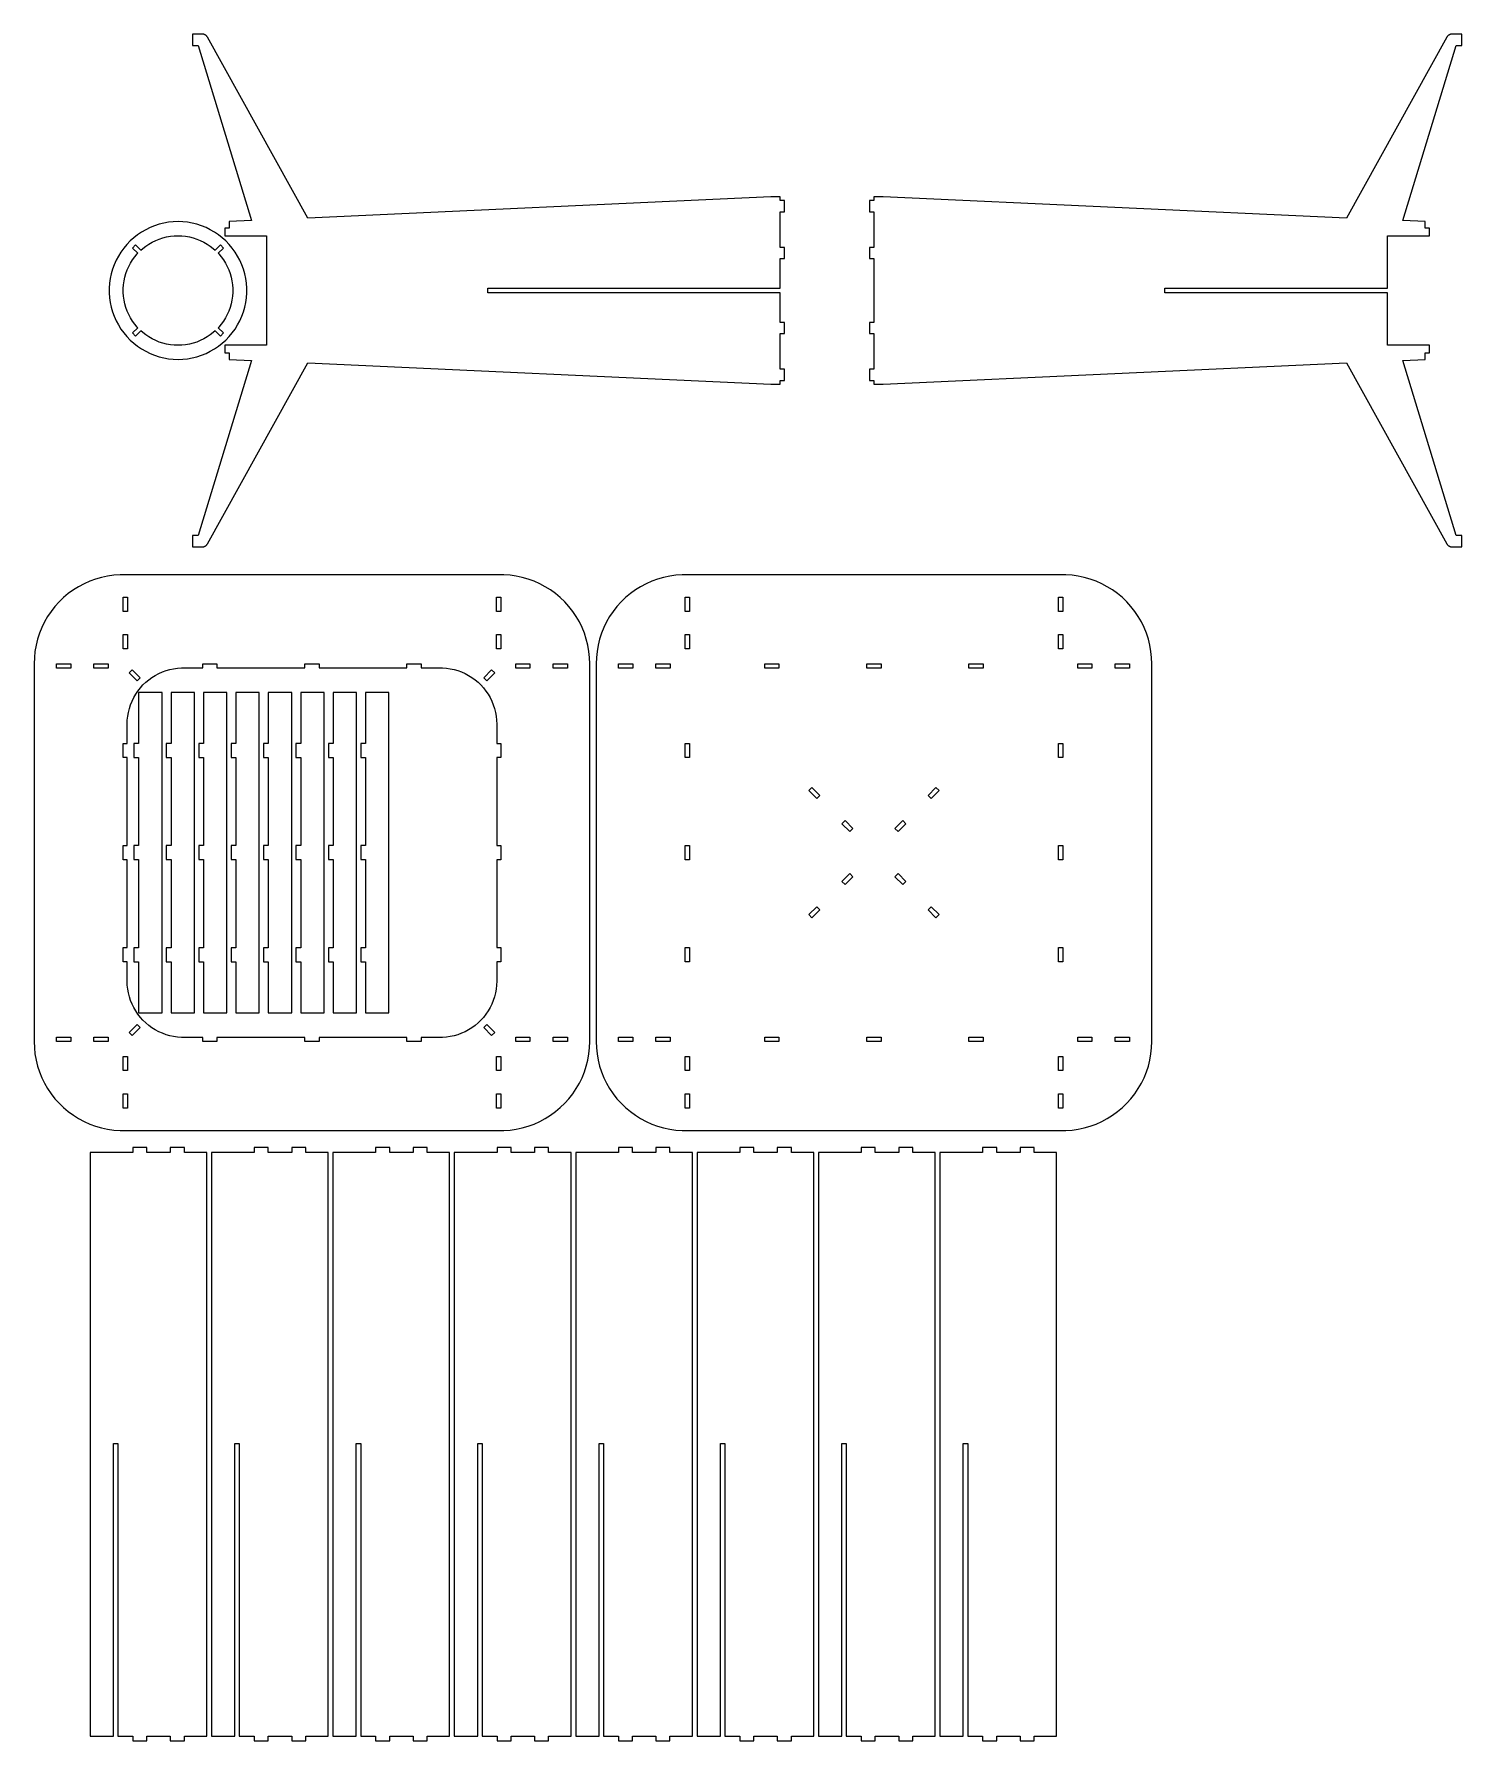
# Model space of a CAD drawing. Header units: metres. Extents: x -597 to 928, y -948 to 874.
import ezdxf

# ---------------------------------------------------------------- set-up
doc = ezdxf.new("R2010")
doc.units = ezdxf.units.M

msp = doc.modelspace()

# ---------------------------------------------------------------- linework, layer by layer
for p, q in [((-416.95, 873.65), (-427.65, 873.65)), ((-427.65, 873.65), (-427.65, 861.65)), ((-427.65, 861.65), (-421.399, 861.65)), ((-421.399, 861.65), (-364.63, 674.589)), ((-416.95, 873.647), (-416.95, 873.65)), ((-416.741, 873.647), (-416.95, 873.647)), ((-416.323, 873.617), (-416.741, 873.647)), ((-415.908, 873.559), (-416.323, 873.617)), ((-415.498, 873.472), (-415.908, 873.559)), ((-415.096, 873.357), (-415.498, 873.472)), ((-414.702, 873.213), (-415.096, 873.357)), ((-414.32, 873.043), (-414.702, 873.213)), ((-413.95, 872.846), (-414.32, 873.043)), ((-413.595, 872.625), (-413.95, 872.846)), ((-413.256, 872.378), (-413.595, 872.625)), ((-412.935, 872.109), (-413.256, 872.378)), ((-412.634, 871.818), (-412.935, 872.109)), ((-412.354, 871.507), (-412.634, 871.818)), ((-412.096, 871.177), (-412.354, 871.507)), ((-411.862, 870.83), (-412.096, 871.177)), ((-411.652, 870.467), (-411.862, 870.83)), ((-304.55, 677.342), (-411.652, 870.467)), ((911.652, 870.467), (804.55, 677.342)), ((864.63, 674.589), (921.399, 861.65)), ((911.862, 870.83), (911.652, 870.467)), ((912.096, 871.177), (911.862, 870.83)), ((912.354, 871.507), (912.096, 871.177)), ((912.634, 871.818), (912.354, 871.507)), ((912.935, 872.109), (912.634, 871.818)), ((913.256, 872.378), (912.935, 872.109)), ((913.595, 872.625), (913.256, 872.378)), ((913.95, 872.846), (913.595, 872.625)), ((914.32, 873.043), (913.95, 872.846)), ((914.702, 873.213), (914.32, 873.043)), ((915.096, 873.357), (914.702, 873.213)), ((915.498, 873.472), (915.096, 873.357)), ((915.908, 873.559), (915.498, 873.472)), ((916.323, 873.617), (915.908, 873.559)), ((916.741, 873.647), (916.323, 873.617)), ((916.95, 873.647), (916.741, 873.647)), ((927.65, 873.65), (916.95, 873.65)), ((916.95, 873.65), (916.95, 873.647)), ((921.399, 861.65), (927.65, 861.65)), ((927.65, 861.65), (927.65, 873.65)), ((190, 700), (-304.55, 677.342)), ((200, 700), (190, 700)), ((200, 696), (200, 700)), ((204.65, 696), (200, 696)), ((204.65, 684), (204.65, 696)), ((300, 696), (295.35, 696)), ((295.35, 696), (295.35, 684)), ((310, 700), (300, 700)), ((300, 700), (300, 696)), ((804.55, 677.342), (310, 700)), ((-364.63, 674.589), (-388.4, 673.5)), ((200, 646), (200, 684)), ((200, 684), (204.65, 684)), ((295.35, 684), (300, 684)), ((300, 684), (300, 646)), ((888.4, 673.5), (864.63, 674.589)), ((-490.245, 656.304), (-494.057, 652.871)), ((-486.202, 659.463), (-490.245, 656.304)), ((-481.949, 662.332), (-486.202, 659.463)), ((-477.506, 664.897), (-481.949, 662.332)), ((-472.895, 667.146), (-477.506, 664.897)), ((-468.138, 669.067), (-472.895, 667.146)), ((-463.259, 670.653), (-468.138, 669.067)), ((-458.281, 671.894), (-463.259, 670.653)), ((-463.008, 654.972), (-459.125, 656.234)), ((-459.125, 656.234), (-455.163, 657.222)), ((-453.229, 672.785), (-458.281, 671.894)), ((-455.163, 657.222), (-451.142, 657.931)), ((-448.127, 673.321), (-453.229, 672.785)), ((-451.142, 657.931), (-447.081, 658.357)), ((-443, 673.5), (-448.127, 673.321)), ((-447.081, 658.357), (-443, 658.5)), ((-437.873, 673.321), (-443, 673.5)), ((-443, 658.5), (-438.919, 658.357)), ((-438.919, 658.357), (-434.858, 657.931)), ((-432.771, 672.785), (-437.873, 673.321)), ((-434.858, 657.931), (-430.837, 657.222)), ((-427.719, 671.894), (-432.771, 672.785)), ((-430.837, 657.222), (-426.875, 656.234)), ((-422.741, 670.653), (-427.719, 671.894)), ((-426.875, 656.234), (-422.992, 654.972)), ((-417.862, 669.067), (-422.741, 670.653)), ((-413.105, 667.146), (-417.862, 669.067)), ((-408.494, 664.897), (-413.105, 667.146)), ((-404.051, 662.332), (-408.494, 664.897)), ((-399.798, 659.463), (-404.051, 662.332)), ((-395.755, 656.304), (-399.798, 659.463)), ((-391.943, 652.871), (-395.755, 656.304)), ((-388.4, 666.4), (-393.1, 666.4)), ((-393.1, 666.4), (-393.1, 658.4)), ((-393.1, 658.4), (-388.4, 658.4)), ((-388.4, 673.5), (-388.4, 666.4)), ((-388.4, 658.4), (-388.4, 658.443)), ((-388.4, 658.443), (-348.4, 658.443)), ((-348.4, 658.443), (-348.4, 541.557)), ((848.4, 602.35), (848.4, 658.443)), ((848.4, 658.443), (888.4, 658.443)), ((888.4, 666.4), (888.4, 673.5)), ((893.1, 666.4), (888.4, 666.4)), ((888.4, 658.443), (888.4, 658.4)), ((888.4, 658.4), (893.1, 658.4)), ((893.1, 658.4), (893.1, 666.4)), ((-503.934, 641.101), (-506.653, 636.75)), ((-500.919, 645.251), (-503.934, 641.101)), ((-497.621, 649.181), (-500.919, 645.251)), ((-494.057, 652.871), (-497.621, 649.181)), ((-491.578, 645.326), (-488.326, 648.578)), ((-485.945, 639.692), (-491.578, 645.326)), ((-489.099, 636.016), (-486.474, 639.144)), ((-488.326, 648.578), (-482.686, 642.938)), ((-486.474, 639.144), (-485.945, 639.692)), ((-482.686, 642.938), (-480.603, 644.814)), ((-480.603, 644.814), (-477.385, 647.327)), ((-477.385, 647.327), (-474, 649.611)), ((-474, 649.611), (-470.464, 651.652)), ((-470.464, 651.652), (-466.794, 653.442)), ((-466.794, 653.442), (-463.008, 654.972)), ((-422.992, 654.972), (-419.206, 653.442)), ((-419.206, 653.442), (-415.536, 651.652)), ((-415.536, 651.652), (-412, 649.611)), ((-412, 649.611), (-408.615, 647.327)), ((-408.615, 647.327), (-405.397, 644.814)), ((-405.397, 644.814), (-403.314, 642.938)), ((-403.314, 642.938), (-397.674, 648.578)), ((-394.422, 645.326), (-400.055, 639.692)), ((-400.055, 639.692), (-399.526, 639.144)), ((-399.526, 639.144), (-396.901, 636.016)), ((-397.674, 648.578), (-394.422, 645.326)), ((-388.379, 649.181), (-391.943, 652.871)), ((-385.081, 645.251), (-388.379, 649.181)), ((-382.066, 641.101), (-385.081, 645.251)), ((-379.347, 636.75), (-382.066, 641.101)), ((204.65, 646), (200, 646)), ((204.65, 634), (204.65, 646)), ((300, 646), (295.35, 646)), ((295.35, 646), (295.35, 634)), ((-512.903, 622.713), (-514.317, 617.781)), ((-511.148, 627.534), (-512.903, 622.713)), ((-509.061, 632.22), (-511.148, 627.534)), ((-506.653, 636.75), (-509.061, 632.22)), ((-498.637, 618.077), (-497.24, 621.914)), ((-497.24, 621.914), (-495.579, 625.645)), ((-495.579, 625.645), (-493.662, 629.25)), ((-493.662, 629.25), (-491.499, 632.713)), ((-491.499, 632.713), (-489.099, 636.016)), ((-396.901, 636.016), (-394.501, 632.713)), ((-394.501, 632.713), (-392.338, 629.25)), ((-392.338, 629.25), (-390.421, 625.645)), ((-390.421, 625.645), (-388.76, 621.914)), ((-388.76, 621.914), (-387.363, 618.077)), ((-376.939, 632.22), (-379.347, 636.75)), ((-374.852, 627.534), (-376.939, 632.22)), ((-373.097, 622.713), (-374.852, 627.534)), ((-371.683, 617.781), (-373.097, 622.713)), ((200, 602.35), (200, 634)), ((200, 634), (204.65, 634)), ((295.35, 634), (300, 634)), ((300, 634), (300, 566)), ((-516.097, 607.683), (-516.455, 602.565)), ((-516.455, 602.565), (-516.455, 597.435)), ((-515.383, 612.763), (-516.097, 607.683)), ((-514.317, 617.781), (-515.383, 612.763)), ((-501.464, 602.042), (-501.18, 606.115)), ((-501.464, 597.958), (-501.464, 602.042)), ((-501.18, 606.115), (-500.611, 610.158)), ((-500.611, 610.158), (-499.762, 614.152)), ((-499.762, 614.152), (-498.637, 618.077)), ((-387.363, 618.077), (-386.238, 614.152)), ((-386.238, 614.152), (-385.389, 610.158)), ((-385.389, 610.158), (-384.82, 606.115)), ((-384.82, 606.115), (-384.536, 602.042)), ((-384.536, 602.042), (-384.536, 597.958)), ((-370.617, 612.763), (-371.683, 617.781)), ((-369.903, 607.683), (-370.617, 612.763)), ((-369.545, 602.565), (-369.903, 607.683)), ((-369.545, 597.435), (-369.545, 602.565)), ((-112.3, 597.65), (-112.3, 602.35)), ((-112.3, 602.35), (200, 602.35)), ((610.7, 597.65), (610.7, 602.35)), ((610.7, 602.35), (848.4, 602.35)), ((-516.455, 597.435), (-516.097, 592.317)), ((-516.097, 592.317), (-515.383, 587.237)), ((-515.383, 587.237), (-514.317, 582.219)), ((-501.18, 593.885), (-501.464, 597.958)), ((-500.611, 589.842), (-501.18, 593.885)), ((-499.762, 585.848), (-500.611, 589.842)), ((-498.637, 581.923), (-499.762, 585.848)), ((-386.238, 585.848), (-387.363, 581.923)), ((-385.389, 589.842), (-386.238, 585.848)), ((-384.82, 593.885), (-385.389, 589.842)), ((-384.536, 597.958), (-384.82, 593.885)), ((-371.683, 582.219), (-370.617, 587.237)), ((-370.617, 587.237), (-369.903, 592.317)), ((-369.903, 592.317), (-369.545, 597.435)), ((200, 597.65), (-112.3, 597.65)), ((200, 566), (200, 597.65)), ((848.4, 597.65), (610.7, 597.65)), ((848.4, 541.557), (848.4, 597.65)), ((-514.317, 582.219), (-512.903, 577.287)), ((-512.903, 577.287), (-511.148, 572.466)), ((-511.148, 572.466), (-509.061, 567.78)), ((-509.061, 567.78), (-506.653, 563.25)), ((-497.24, 578.086), (-498.637, 581.923)), ((-495.579, 574.355), (-497.24, 578.086)), ((-493.662, 570.75), (-495.579, 574.355)), ((-491.499, 567.287), (-493.662, 570.75)), ((-489.099, 563.984), (-491.499, 567.287)), ((-394.501, 567.287), (-396.901, 563.984)), ((-392.338, 570.75), (-394.501, 567.287)), ((-390.421, 574.355), (-392.338, 570.75)), ((-388.76, 578.086), (-390.421, 574.355)), ((-387.363, 581.923), (-388.76, 578.086)), ((-379.347, 563.25), (-376.939, 567.78)), ((-376.939, 567.78), (-374.852, 572.466)), ((-374.852, 572.466), (-373.097, 577.287)), ((-373.097, 577.287), (-371.683, 582.219)), ((204.65, 566), (200, 566)), ((204.65, 554), (204.65, 566)), ((300, 566), (295.35, 566)), ((295.35, 566), (295.35, 554)), ((-506.653, 563.25), (-503.934, 558.899)), ((-503.934, 558.899), (-500.919, 554.749)), ((-500.919, 554.749), (-497.621, 550.819)), ((-497.621, 550.819), (-494.057, 547.129)), ((-494.057, 547.129), (-490.245, 543.696)), ((-491.578, 554.674), (-485.945, 560.308)), ((-488.326, 551.422), (-491.578, 554.674)), ((-486.474, 560.856), (-489.099, 563.984)), ((-482.686, 557.062), (-488.326, 551.422)), ((-485.945, 560.308), (-486.474, 560.856)), ((-480.603, 555.186), (-482.686, 557.062)), ((-477.385, 552.673), (-480.603, 555.186)), ((-474, 550.389), (-477.385, 552.673)), ((-470.464, 548.348), (-474, 550.389)), ((-466.794, 546.558), (-470.464, 548.348)), ((-463.008, 545.028), (-466.794, 546.558)), ((-419.206, 546.558), (-422.992, 545.028)), ((-415.536, 548.348), (-419.206, 546.558)), ((-412, 550.389), (-415.536, 548.348)), ((-408.615, 552.673), (-412, 550.389)), ((-405.397, 555.186), (-408.615, 552.673)), ((-403.314, 557.062), (-405.397, 555.186)), ((-397.674, 551.422), (-403.314, 557.062)), ((-399.526, 560.856), (-400.055, 560.308)), ((-400.055, 560.308), (-394.422, 554.674)), ((-396.901, 563.984), (-399.526, 560.856)), ((-394.422, 554.674), (-397.674, 551.422)), ((-395.755, 543.696), (-391.943, 547.129)), ((-391.943, 547.129), (-388.379, 550.819)), ((-388.379, 550.819), (-385.081, 554.749)), ((-385.081, 554.749), (-382.066, 558.899)), ((-382.066, 558.899), (-379.347, 563.25)), ((200, 516), (200, 554)), ((200, 554), (204.65, 554)), ((295.35, 554), (300, 554)), ((300, 554), (300, 516)), ((-490.245, 543.696), (-486.202, 540.537)), ((-486.202, 540.537), (-481.949, 537.668)), ((-481.949, 537.668), (-477.506, 535.103)), ((-477.506, 535.103), (-472.895, 532.854)), ((-472.895, 532.854), (-468.138, 530.933)), ((-468.138, 530.933), (-463.259, 529.347)), ((-463.259, 529.347), (-458.281, 528.106)), ((-459.125, 543.766), (-463.008, 545.028)), ((-455.163, 542.778), (-459.125, 543.766)), ((-451.142, 542.069), (-455.163, 542.778)), ((-447.081, 541.643), (-451.142, 542.069)), ((-443, 541.5), (-447.081, 541.643)), ((-438.919, 541.643), (-443, 541.5)), ((-434.858, 542.069), (-438.919, 541.643)), ((-430.837, 542.778), (-434.858, 542.069)), ((-426.875, 543.766), (-430.837, 542.778)), ((-427.719, 528.106), (-422.741, 529.347)), ((-422.992, 545.028), (-426.875, 543.766)), ((-422.741, 529.347), (-417.862, 530.933)), ((-417.862, 530.933), (-413.105, 532.854)), ((-413.105, 532.854), (-408.494, 535.103)), ((-408.494, 535.103), (-404.051, 537.668)), ((-404.051, 537.668), (-399.798, 540.537)), ((-399.798, 540.537), (-395.755, 543.696)), ((-388.4, 541.6), (-393.1, 541.6)), ((-393.1, 541.6), (-393.1, 533.6)), ((-393.1, 533.6), (-388.4, 533.6)), ((-388.4, 541.557), (-388.4, 541.6)), ((-348.4, 541.557), (-388.4, 541.557)), ((-388.4, 533.6), (-388.4, 526.5)), ((888.4, 541.557), (848.4, 541.557)), ((893.1, 541.6), (888.4, 541.6)), ((888.4, 541.6), (888.4, 541.557)), ((888.4, 526.5), (888.4, 533.6)), ((888.4, 533.6), (893.1, 533.6)), ((893.1, 533.6), (893.1, 541.6)), ((-458.281, 528.106), (-453.229, 527.215)), ((-453.229, 527.215), (-448.127, 526.679)), ((-448.127, 526.679), (-443, 526.5)), ((-443, 526.5), (-437.873, 526.679)), ((-437.873, 526.679), (-432.771, 527.215)), ((-432.771, 527.215), (-427.719, 528.106)), ((-364.63, 525.411), (-421.399, 338.35)), ((-411.652, 329.533), (-304.55, 522.658)), ((-388.4, 526.5), (-364.63, 525.411)), ((-304.55, 522.658), (190, 500)), ((204.65, 516), (200, 516)), ((204.65, 504), (204.65, 516)), ((300, 516), (295.35, 516)), ((295.35, 516), (295.35, 504)), ((310, 500), (804.55, 522.658)), ((804.55, 522.658), (911.652, 329.533)), ((864.63, 525.411), (888.4, 526.5)), ((921.399, 338.35), (864.63, 525.411)), ((190, 500), (200, 500)), ((200, 500), (200, 504)), ((200, 504), (204.65, 504)), ((295.35, 504), (300, 504)), ((300, 504), (300, 500)), ((300, 500), (310, 500)), ((-421.399, 338.35), (-427.65, 338.35)), ((-427.65, 338.35), (-427.65, 326.35)), ((-412.935, 327.891), (-412.634, 328.182)), ((-412.634, 328.182), (-412.354, 328.493)), ((-412.354, 328.493), (-412.096, 328.823)), ((-412.096, 328.823), (-411.862, 329.17)), ((-411.862, 329.17), (-411.652, 329.533)), ((911.652, 329.533), (911.862, 329.17)), ((911.862, 329.17), (912.096, 328.823)), ((912.096, 328.823), (912.354, 328.493)), ((912.354, 328.493), (912.634, 328.182)), ((912.634, 328.182), (912.935, 327.891)), ((927.65, 338.35), (921.399, 338.35)), ((927.65, 326.35), (927.65, 338.35)), ((-427.65, 326.35), (-416.95, 326.35)), ((-416.95, 326.353), (-416.741, 326.353)), ((-416.95, 326.35), (-416.95, 326.353)), ((-416.741, 326.353), (-416.323, 326.383)), ((-416.323, 326.383), (-415.908, 326.441)), ((-415.908, 326.441), (-415.498, 326.528)), ((-415.498, 326.528), (-415.096, 326.643)), ((-415.096, 326.643), (-414.702, 326.787)), ((-414.702, 326.787), (-414.32, 326.957)), ((-414.32, 326.957), (-413.95, 327.154)), ((-413.95, 327.154), (-413.595, 327.375)), ((-413.595, 327.375), (-413.256, 327.622)), ((-413.256, 327.622), (-412.935, 327.891)), ((912.935, 327.891), (913.256, 327.622)), ((913.256, 327.622), (913.595, 327.375)), ((913.595, 327.375), (913.95, 327.154)), ((913.95, 327.154), (914.32, 326.957)), ((914.32, 326.957), (914.702, 326.787)), ((914.702, 326.787), (915.096, 326.643)), ((915.096, 326.643), (915.498, 326.528)), ((915.498, 326.528), (915.908, 326.441)), ((915.908, 326.441), (916.323, 326.383)), ((916.323, 326.383), (916.741, 326.353)), ((916.741, 326.353), (916.95, 326.353)), ((916.95, 326.353), (916.95, 326.35)), ((916.95, 326.35), (927.65, 326.35)), ((-530.957, 291.95), (-537.188, 289.682)), ((-524.583, 293.778), (-530.957, 291.95)), ((-518.097, 295.157), (-524.583, 293.778)), ((-511.53, 296.08), (-518.097, 295.157)), ((-504.915, 296.542), (-511.53, 296.08)), ((-95.0845, 296.542), (-504.915, 296.542)), ((-88.4698, 296.08), (-95.0845, 296.542)), ((-81.9034, 295.157), (-88.4698, 296.08)), ((-75.4174, 293.778), (-81.9034, 295.157)), ((-69.0434, 291.95), (-75.4174, 293.778)), ((-62.8124, 289.682), (-69.0434, 291.95)), ((69.0434, 291.95), (62.8124, 289.682)), ((75.4174, 293.778), (69.0434, 291.95)), ((81.9034, 295.157), (75.4174, 293.778)), ((88.4698, 296.08), (81.9034, 295.157)), ((95.0845, 296.542), (88.4698, 296.08)), ((504.915, 296.542), (95.0845, 296.542)), ((511.53, 296.08), (504.915, 296.542)), ((518.097, 295.157), (511.53, 296.08)), ((524.583, 293.778), (518.097, 295.157)), ((530.957, 291.95), (524.583, 293.778)), ((537.188, 289.682), (530.957, 291.95)), ((-560.088, 276.461), (-565.167, 272.199)), ((-554.723, 280.359), (-560.088, 276.461)), ((-549.1, 283.872), (-554.723, 280.359)), ((-543.245, 286.985), (-549.1, 283.872)), ((-537.188, 289.682), (-543.245, 286.985)), ((-56.7547, 286.985), (-62.8124, 289.682)), ((-50.9, 283.872), (-56.7547, 286.985)), ((-45.2767, 280.359), (-50.9, 283.872)), ((-39.9122, 276.461), (-45.2767, 280.359)), ((-34.8326, 272.199), (-39.9122, 276.461)), ((39.9122, 276.461), (34.8326, 272.199)), ((45.2767, 280.359), (39.9122, 276.461)), ((50.9, 283.872), (45.2767, 280.359)), ((56.7547, 286.985), (50.9, 283.872)), ((62.8124, 289.682), (56.7547, 286.985)), ((543.245, 286.985), (537.188, 289.682)), ((549.1, 283.872), (543.245, 286.985)), ((554.723, 280.359), (549.1, 283.872)), ((560.088, 276.461), (554.723, 280.359)), ((565.167, 272.199), (560.088, 276.461)), ((-578.457, 257.44), (-582.165, 251.942)), ((-574.374, 262.665), (-578.457, 257.44)), ((-569.937, 267.593), (-574.374, 262.665)), ((-565.167, 272.199), (-569.937, 267.593)), ((-501.65, 257.5), (-501.65, 272.7)), ((-501.65, 272.7), (-496.95, 272.7)), ((-496.95, 257.5), (-501.65, 257.5)), ((-496.95, 272.7), (-496.95, 257.5)), ((-103.05, 257.5), (-103.05, 272.7)), ((-103.05, 272.7), (-98.35, 272.7)), ((-98.35, 257.5), (-103.05, 257.5)), ((-98.35, 272.7), (-98.35, 257.5)), ((-30.0627, 267.593), (-34.8326, 272.199)), ((-25.6258, 262.665), (-30.0627, 267.593)), ((-21.5434, 257.44), (-25.6258, 262.665)), ((-17.8354, 251.942), (-21.5434, 257.44)), ((21.5434, 257.44), (17.8354, 251.942)), ((25.6258, 262.665), (21.5434, 257.44)), ((30.0627, 267.593), (25.6258, 262.665)), ((34.8326, 272.199), (30.0627, 267.593)), ((98.35, 257.5), (98.35, 272.7)), ((98.35, 272.7), (103.05, 272.7)), ((103.05, 257.5), (98.35, 257.5)), ((103.05, 272.7), (103.05, 257.5)), ((496.95, 257.5), (496.95, 272.7)), ((496.95, 272.7), (501.65, 272.7)), ((501.65, 257.5), (496.95, 257.5)), ((501.65, 272.7), (501.65, 257.5)), ((569.937, 267.593), (565.167, 272.199)), ((574.374, 262.665), (569.937, 267.593)), ((578.457, 257.44), (574.374, 262.665)), ((582.165, 251.942), (578.457, 257.44)), ((-588.387, 240.24), (-590.871, 234.092)), ((-585.48, 246.2), (-588.387, 240.24)), ((-582.165, 251.942), (-585.48, 246.2)), ((-14.52, 246.2), (-17.8354, 251.942)), ((-11.6132, 240.24), (-14.52, 246.2)), ((-9.1292, 234.092), (-11.6132, 240.24)), ((11.6132, 240.24), (9.1292, 234.092)), ((14.52, 246.2), (11.6132, 240.24)), ((17.8354, 251.942), (14.52, 246.2)), ((585.48, 246.2), (582.165, 251.942)), ((588.387, 240.24), (585.48, 246.2)), ((590.871, 234.092), (588.387, 240.24)), ((-594.524, 221.352), (-595.675, 214.821)), ((-592.92, 227.786), (-594.524, 221.352)), ((-590.871, 234.092), (-592.92, 227.786)), ((-501.65, 217.5), (-501.65, 232.7)), ((-501.65, 232.7), (-496.95, 232.7)), ((-496.95, 232.7), (-496.95, 217.5)), ((-103.05, 217.5), (-103.05, 232.7)), ((-103.05, 232.7), (-98.35, 232.7)), ((-98.35, 232.7), (-98.35, 217.5)), ((-7.0801, 227.786), (-9.1292, 234.092)), ((-5.476, 221.352), (-7.0801, 227.786)), ((-4.3245, 214.821), (-5.476, 221.352)), ((5.476, 221.352), (4.3245, 214.821)), ((7.0801, 227.786), (5.476, 221.352)), ((9.1292, 234.092), (7.0801, 227.786)), ((98.35, 217.5), (98.35, 232.7)), ((98.35, 232.7), (103.05, 232.7)), ((103.05, 232.7), (103.05, 217.5)), ((496.95, 217.5), (496.95, 232.7)), ((496.95, 232.7), (501.65, 232.7)), ((501.65, 232.7), (501.65, 217.5)), ((592.92, 227.786), (590.871, 234.092)), ((594.524, 221.352), (592.92, 227.786)), ((595.675, 214.821), (594.524, 221.352)), ((-596.369, 208.227), (-596.6, 201.6)), ((-596.6, 201.6), (-596.6, -201.6)), ((-595.675, 214.821), (-596.369, 208.227)), ((-572.7, 196.95), (-572.7, 201.65)), ((-572.7, 201.65), (-557.5, 201.65)), ((-557.5, 201.65), (-557.5, 196.95)), ((-532.7, 196.95), (-532.7, 201.65)), ((-532.7, 201.65), (-517.5, 201.65)), ((-517.5, 201.65), (-517.5, 196.95)), ((-496.95, 217.5), (-501.65, 217.5)), ((-416.6, 197.213), (-416.6, 201.65)), ((-416.6, 201.65), (-401.4, 201.65)), ((-401.4, 201.65), (-401.4, 197.213)), ((-307.6, 197.213), (-307.6, 201.65)), ((-307.6, 201.65), (-292.4, 201.65)), ((-292.4, 201.65), (-292.4, 197.213)), ((-198.6, 197.213), (-198.6, 201.65)), ((-198.6, 201.65), (-183.4, 201.65)), ((-183.4, 201.65), (-183.4, 197.213)), ((-98.35, 217.5), (-103.05, 217.5)), ((-82.5, 196.95), (-82.5, 201.65)), ((-82.5, 201.65), (-67.3, 201.65)), ((-67.3, 201.65), (-67.3, 196.95)), ((-42.5, 196.95), (-42.5, 201.65)), ((-42.5, 201.65), (-27.3, 201.65)), ((-27.3, 201.65), (-27.3, 196.95)), ((-3.6314, 208.227), (-4.3245, 214.821)), ((-3.4, 201.6), (-3.6314, 208.227)), ((-3.4, -201.6), (-3.4, 201.6)), ((3.6314, 208.227), (3.4, 201.6)), ((3.4, 201.6), (3.4, -201.6)), ((4.3245, 214.821), (3.6314, 208.227)), ((27.3, 196.95), (27.3, 201.65)), ((27.3, 201.65), (42.5, 201.65)), ((42.5, 201.65), (42.5, 196.95)), ((67.3, 196.95), (67.3, 201.65)), ((67.3, 201.65), (82.5, 201.65)), ((82.5, 201.65), (82.5, 196.95)), ((103.05, 217.5), (98.35, 217.5)), ((183.4, 196.95), (183.4, 201.65)), ((183.4, 201.65), (198.6, 201.65)), ((198.6, 201.65), (198.6, 196.95)), ((292.4, 196.95), (292.4, 201.65)), ((292.4, 201.65), (307.6, 201.65)), ((307.6, 201.65), (307.6, 196.95)), ((401.4, 196.95), (401.4, 201.65)), ((401.4, 201.65), (416.6, 201.65)), ((416.6, 201.65), (416.6, 196.95)), ((501.65, 217.5), (496.95, 217.5)), ((517.5, 196.95), (517.5, 201.65)), ((517.5, 201.65), (532.7, 201.65)), ((532.7, 201.65), (532.7, 196.95)), ((557.5, 196.95), (557.5, 201.65)), ((557.5, 201.65), (572.7, 201.65)), ((572.7, 201.65), (572.7, 196.95)), ((596.369, 208.227), (595.675, 214.821)), ((596.6, 201.6), (596.369, 208.227)), ((596.6, -201.6), (596.6, 201.6)), ((-557.5, 196.95), (-572.7, 196.95)), ((-517.5, 196.95), (-532.7, 196.95)), ((-495.162, 191.838), (-491.838, 195.162)), ((-486.676, 183.353), (-495.162, 191.838)), ((-491.838, 195.162), (-483.353, 186.676)), ((-483.353, 186.676), (-486.676, 183.353)), ((-477.398, 181.839), (-474.19, 184.531)), ((-474.19, 184.531), (-470.802, 186.992)), ((-470.802, 186.992), (-467.25, 189.212)), ((-467.25, 189.212), (-463.552, 191.178)), ((-463.552, 191.178), (-459.726, 192.881)), ((-459.726, 192.881), (-455.791, 194.313)), ((-455.791, 194.313), (-451.765, 195.468)), ((-451.765, 195.468), (-447.669, 196.338)), ((-447.669, 196.338), (-443.522, 196.921)), ((-443.522, 196.921), (-439.344, 197.213)), ((-439.344, 197.213), (-416.6, 197.213)), ((-401.4, 197.213), (-307.6, 197.213)), ((-292.4, 197.213), (-198.6, 197.213)), ((-183.4, 197.213), (-160.656, 197.213)), ((-160.656, 197.213), (-156.478, 196.921)), ((-156.478, 196.921), (-152.331, 196.338)), ((-152.331, 196.338), (-148.235, 195.468)), ((-148.235, 195.468), (-144.209, 194.313)), ((-144.209, 194.313), (-140.274, 192.881)), ((-140.274, 192.881), (-136.448, 191.178)), ((-136.448, 191.178), (-132.75, 189.212)), ((-132.75, 189.212), (-129.198, 186.992)), ((-129.198, 186.992), (-125.81, 184.531)), ((-125.81, 184.531), (-122.602, 181.839)), ((-116.647, 186.676), (-108.162, 195.162)), ((-113.324, 183.353), (-116.647, 186.676)), ((-104.838, 191.838), (-113.324, 183.353)), ((-108.162, 195.162), (-104.838, 191.838)), ((-67.3, 196.95), (-82.5, 196.95)), ((-27.3, 196.95), (-42.5, 196.95)), ((42.5, 196.95), (27.3, 196.95)), ((82.5, 196.95), (67.3, 196.95)), ((198.6, 196.95), (183.4, 196.95)), ((307.6, 196.95), (292.4, 196.95)), ((416.6, 196.95), (401.4, 196.95)), ((532.7, 196.95), (517.5, 196.95)), ((572.7, 196.95), (557.5, 196.95)), ((-492.063, 161.654), (-490.227, 165.418)), ((-490.227, 165.418), (-488.133, 169.045)), ((-488.133, 169.045), (-485.791, 172.517)), ((-485.791, 172.517), (-483.213, 175.817)), ((-460, 171), (-485, 171)), ((-485, 171), (-485, 116.5)), ((-483.213, 175.817), (-480.41, 178.93)), ((-480.41, 178.93), (-477.398, 181.839)), ((-460, -171), (-460, 171)), ((-425.4, 171), (-450.4, 171)), ((-450.4, 171), (-450.4, 116.5)), ((-425.4, -171), (-425.4, 171)), ((-390.8, 171), (-415.8, 171)), ((-415.8, 171), (-415.8, 116.5)), ((-390.8, -171), (-390.8, 171)), ((-356.2, 171), (-381.2, 171)), ((-381.2, 171), (-381.2, 116.5)), ((-356.2, -171), (-356.2, 171)), ((-321.6, 171), (-346.6, 171)), ((-346.6, 171), (-346.6, 116.5)), ((-321.6, -171), (-321.6, 171)), ((-287, 171), (-312, 171)), ((-312, 171), (-312, 116.5)), ((-287, -171), (-287, 171)), ((-252.4, 171), (-277.4, 171)), ((-277.4, 171), (-277.4, 116.5)), ((-252.4, -171), (-252.4, 171)), ((-217.8, 171), (-242.8, 171)), ((-242.8, 171), (-242.8, 116.5)), ((-217.8, -171), (-217.8, 171)), ((-122.602, 181.839), (-119.59, 178.93)), ((-119.59, 178.93), (-116.787, 175.817)), ((-116.787, 175.817), (-114.209, 172.517)), ((-114.209, 172.517), (-111.867, 169.045)), ((-111.867, 169.045), (-109.773, 165.418)), ((-109.773, 165.418), (-107.937, 161.654)), ((-496.666, 145.6), (-495.939, 149.725)), ((-495.939, 149.725), (-494.926, 153.788)), ((-494.926, 153.788), (-493.632, 157.771)), ((-493.632, 157.771), (-492.063, 161.654)), ((-107.937, 161.654), (-106.368, 157.771)), ((-106.368, 157.771), (-105.074, 153.788)), ((-105.074, 153.788), (-104.061, 149.725)), ((-104.061, 149.725), (-103.334, 145.6)), ((-497.25, 137.25), (-497.104, 141.435)), ((-497.25, 116.6), (-497.25, 137.25)), ((-497.104, 141.435), (-496.666, 145.6)), ((-103.334, 145.6), (-102.896, 141.435)), ((-102.896, 141.435), (-102.75, 137.25)), ((-102.75, 137.25), (-102.75, 116.6)), ((-501.65, 101.4), (-501.65, 116.6)), ((-501.65, 116.6), (-497.25, 116.6)), ((-485, 116.5), (-490.1, 116.5)), ((-490.1, 116.5), (-490.1, 101.5)), ((-450.4, 116.5), (-455.5, 116.5)), ((-455.5, 116.5), (-455.5, 101.5)), ((-415.8, 116.5), (-420.9, 116.5)), ((-420.9, 116.5), (-420.9, 101.5)), ((-381.2, 116.5), (-386.3, 116.5)), ((-386.3, 116.5), (-386.3, 101.5)), ((-346.6, 116.5), (-351.7, 116.5)), ((-351.7, 116.5), (-351.7, 101.5)), ((-312, 116.5), (-317.1, 116.5)), ((-317.1, 116.5), (-317.1, 101.5)), ((-277.4, 116.5), (-282.5, 116.5)), ((-282.5, 116.5), (-282.5, 101.5)), ((-242.8, 116.5), (-247.9, 116.5)), ((-247.9, 116.5), (-247.9, 101.5)), ((-102.75, 116.6), (-98.35, 116.6)), ((-98.35, 116.6), (-98.35, 101.4)), ((98.35, 101.4), (98.35, 116.6)), ((98.35, 116.6), (103.05, 116.6)), ((103.05, 116.6), (103.05, 101.4)), ((496.95, 101.4), (496.95, 116.6)), ((496.95, 116.6), (501.65, 116.6)), ((501.65, 116.6), (501.65, 101.4)), ((-497.25, 101.4), (-501.65, 101.4)), ((-497.25, 7.6), (-497.25, 101.4)), ((-490.1, 101.5), (-485, 101.5)), ((-485, 101.5), (-485, 7.5)), ((-455.5, 101.5), (-450.4, 101.5)), ((-450.4, 101.5), (-450.4, 7.5)), ((-420.9, 101.5), (-415.8, 101.5)), ((-415.8, 101.5), (-415.8, 7.5)), ((-386.3, 101.5), (-381.2, 101.5)), ((-381.2, 101.5), (-381.2, 7.5)), ((-351.7, 101.5), (-346.6, 101.5)), ((-346.6, 101.5), (-346.6, 7.5)), ((-317.1, 101.5), (-312, 101.5)), ((-312, 101.5), (-312, 7.5)), ((-282.5, 101.5), (-277.4, 101.5)), ((-277.4, 101.5), (-277.4, 7.5)), ((-247.9, 101.5), (-242.8, 101.5)), ((-242.8, 101.5), (-242.8, 7.5)), ((-98.35, 101.4), (-102.75, 101.4)), ((-102.75, 101.4), (-102.75, 7.6)), ((103.05, 101.4), (98.35, 101.4)), ((501.65, 101.4), (496.95, 101.4)), ((230.456, 66.2206), (233.779, 69.5439)), ((238.941, 57.7353), (230.456, 66.2206)), ((233.779, 69.5439), (242.265, 61.0587)), ((242.265, 61.0587), (238.941, 57.7353)), ((357.735, 61.0587), (366.221, 69.5439)), ((361.059, 57.7353), (357.735, 61.0587)), ((369.544, 66.2206), (361.059, 57.7353)), ((366.221, 69.5439), (369.544, 66.2206)), ((265.811, 30.8652), (269.135, 34.1886)), ((274.297, 22.3799), (265.811, 30.8652)), ((269.135, 34.1886), (277.62, 25.7033)), ((277.62, 25.7033), (274.297, 22.3799)), ((322.38, 25.7033), (330.865, 34.1886)), ((325.703, 22.3799), (322.38, 25.7033)), ((334.189, 30.8652), (325.703, 22.3799)), ((330.865, 34.1886), (334.189, 30.8652)), ((-501.65, -7.6), (-501.65, 7.6)), ((-501.65, 7.6), (-497.25, 7.6)), ((-485, 7.5), (-490.1, 7.5)), ((-490.1, 7.5), (-490.1, -7.5)), ((-450.4, 7.5), (-455.5, 7.5)), ((-455.5, 7.5), (-455.5, -7.5)), ((-415.8, 7.5), (-420.9, 7.5)), ((-420.9, 7.5), (-420.9, -7.5)), ((-381.2, 7.5), (-386.3, 7.5)), ((-386.3, 7.5), (-386.3, -7.5)), ((-346.6, 7.5), (-351.7, 7.5)), ((-351.7, 7.5), (-351.7, -7.5)), ((-312, 7.5), (-317.1, 7.5)), ((-317.1, 7.5), (-317.1, -7.5)), ((-277.4, 7.5), (-282.5, 7.5)), ((-282.5, 7.5), (-282.5, -7.5)), ((-242.8, 7.5), (-247.9, 7.5)), ((-247.9, 7.5), (-247.9, -7.5)), ((-102.75, 7.6), (-98.35, 7.6)), ((-98.35, 7.6), (-98.35, -7.6)), ((98.35, -7.6), (98.35, 7.6)), ((98.35, 7.6), (103.05, 7.6)), ((103.05, 7.6), (103.05, -7.6)), ((496.95, -7.6), (496.95, 7.6)), ((496.95, 7.6), (501.65, 7.6)), ((501.65, 7.6), (501.65, -7.6)), ((-497.25, -7.6), (-501.65, -7.6)), ((-497.25, -101.4), (-497.25, -7.6)), ((-490.1, -7.5), (-485, -7.5)), ((-485, -7.5), (-485, -101.5)), ((-455.5, -7.5), (-450.4, -7.5)), ((-450.4, -7.5), (-450.4, -101.5)), ((-420.9, -7.5), (-415.8, -7.5)), ((-415.8, -7.5), (-415.8, -101.5)), ((-386.3, -7.5), (-381.2, -7.5)), ((-381.2, -7.5), (-381.2, -101.5)), ((-351.7, -7.5), (-346.6, -7.5)), ((-346.6, -7.5), (-346.6, -101.5)), ((-317.1, -7.5), (-312, -7.5)), ((-312, -7.5), (-312, -101.5)), ((-282.5, -7.5), (-277.4, -7.5)), ((-277.4, -7.5), (-277.4, -101.5)), ((-247.9, -7.5), (-242.8, -7.5)), ((-242.8, -7.5), (-242.8, -101.5)), ((-98.35, -7.6), (-102.75, -7.6)), ((-102.75, -7.6), (-102.75, -101.4)), ((103.05, -7.6), (98.35, -7.6)), ((501.65, -7.6), (496.95, -7.6)), ((265.811, -30.8652), (274.297, -22.3799)), ((269.135, -34.1886), (265.811, -30.8652)), ((277.62, -25.7033), (269.135, -34.1886)), ((274.297, -22.3799), (277.62, -25.7033)), ((322.38, -25.7033), (325.703, -22.3799)), ((330.865, -34.1886), (322.38, -25.7033)), ((325.703, -22.3799), (334.189, -30.8652)), ((334.189, -30.8652), (330.865, -34.1886)), ((230.456, -66.2206), (238.941, -57.7353)), ((233.779, -69.5439), (230.456, -66.2206)), ((242.265, -61.0587), (233.779, -69.5439)), ((238.941, -57.7353), (242.265, -61.0587)), ((357.735, -61.0587), (361.059, -57.7353)), ((366.221, -69.5439), (357.735, -61.0587)), ((361.059, -57.7353), (369.544, -66.2206)), ((369.544, -66.2206), (366.221, -69.5439)), ((-501.65, -116.6), (-501.65, -101.4)), ((-501.65, -101.4), (-497.25, -101.4)), ((-485, -101.5), (-490.1, -101.5)), ((-490.1, -101.5), (-490.1, -116.5)), ((-450.4, -101.5), (-455.5, -101.5)), ((-455.5, -101.5), (-455.5, -116.5)), ((-415.8, -101.5), (-420.9, -101.5)), ((-420.9, -101.5), (-420.9, -116.5)), ((-381.2, -101.5), (-386.3, -101.5)), ((-386.3, -101.5), (-386.3, -116.5)), ((-346.6, -101.5), (-351.7, -101.5)), ((-351.7, -101.5), (-351.7, -116.5)), ((-312, -101.5), (-317.1, -101.5)), ((-317.1, -101.5), (-317.1, -116.5)), ((-277.4, -101.5), (-282.5, -101.5)), ((-282.5, -101.5), (-282.5, -116.5)), ((-242.8, -101.5), (-247.9, -101.5)), ((-247.9, -101.5), (-247.9, -116.5)), ((-102.75, -101.4), (-98.35, -101.4)), ((-98.35, -101.4), (-98.35, -116.6)), ((98.35, -116.6), (98.35, -101.4)), ((98.35, -101.4), (103.05, -101.4)), ((103.05, -101.4), (103.05, -116.6)), ((496.95, -116.6), (496.95, -101.4)), ((496.95, -101.4), (501.65, -101.4)), ((501.65, -101.4), (501.65, -116.6)), ((-497.25, -116.6), (-501.65, -116.6)), ((-497.25, -137.25), (-497.25, -116.6)), ((-490.1, -116.5), (-485, -116.5)), ((-485, -116.5), (-485, -171)), ((-455.5, -116.5), (-450.4, -116.5)), ((-450.4, -116.5), (-450.4, -171)), ((-420.9, -116.5), (-415.8, -116.5)), ((-415.8, -116.5), (-415.8, -171)), ((-386.3, -116.5), (-381.2, -116.5)), ((-381.2, -116.5), (-381.2, -171)), ((-351.7, -116.5), (-346.6, -116.5)), ((-346.6, -116.5), (-346.6, -171)), ((-317.1, -116.5), (-312, -116.5)), ((-312, -116.5), (-312, -171)), ((-282.5, -116.5), (-277.4, -116.5)), ((-277.4, -116.5), (-277.4, -171)), ((-247.9, -116.5), (-242.8, -116.5)), ((-242.8, -116.5), (-242.8, -171)), ((-98.35, -116.6), (-102.75, -116.6)), ((-102.75, -116.6), (-102.75, -137.25)), ((103.05, -116.6), (98.35, -116.6)), ((501.65, -116.6), (496.95, -116.6)), ((-497.104, -141.435), (-497.25, -137.25)), ((-496.666, -145.6), (-497.104, -141.435)), ((-495.939, -149.725), (-496.666, -145.6)), ((-103.334, -145.6), (-104.061, -149.725)), ((-102.896, -141.435), (-103.334, -145.6)), ((-102.75, -137.25), (-102.896, -141.435)), ((-494.926, -153.788), (-495.939, -149.725)), ((-493.632, -157.771), (-494.926, -153.788)), ((-492.063, -161.654), (-493.632, -157.771)), ((-490.227, -165.418), (-492.063, -161.654)), ((-107.937, -161.654), (-109.773, -165.418)), ((-106.368, -157.771), (-107.937, -161.654)), ((-105.074, -153.788), (-106.368, -157.771)), ((-104.061, -149.725), (-105.074, -153.788)), ((-488.133, -169.045), (-490.227, -165.418)), ((-485.791, -172.517), (-488.133, -169.045)), ((-483.213, -175.817), (-485.791, -172.517)), ((-485, -171), (-460, -171)), ((-480.41, -178.93), (-483.213, -175.817)), ((-477.398, -181.839), (-480.41, -178.93)), ((-474.19, -184.531), (-477.398, -181.839)), ((-450.4, -171), (-425.4, -171)), ((-415.8, -171), (-390.8, -171)), ((-381.2, -171), (-356.2, -171)), ((-346.6, -171), (-321.6, -171)), ((-312, -171), (-287, -171)), ((-277.4, -171), (-252.4, -171)), ((-242.8, -171), (-217.8, -171)), ((-122.602, -181.839), (-125.81, -184.531)), ((-119.59, -178.93), (-122.602, -181.839)), ((-116.787, -175.817), (-119.59, -178.93)), ((-114.209, -172.517), (-116.787, -175.817)), ((-111.867, -169.045), (-114.209, -172.517)), ((-109.773, -165.418), (-111.867, -169.045)), ((-572.7, -201.65), (-572.7, -196.95)), ((-572.7, -196.95), (-557.5, -196.95)), ((-557.5, -196.95), (-557.5, -201.65)), ((-532.7, -201.65), (-532.7, -196.95)), ((-532.7, -196.95), (-517.5, -196.95)), ((-517.5, -196.95), (-517.5, -201.65)), ((-495.162, -191.838), (-486.676, -183.353)), ((-491.838, -195.162), (-495.162, -191.838)), ((-483.353, -186.676), (-491.838, -195.162)), ((-486.676, -183.353), (-483.353, -186.676)), ((-470.802, -186.992), (-474.19, -184.531)), ((-467.25, -189.212), (-470.802, -186.992)), ((-463.552, -191.178), (-467.25, -189.212)), ((-459.726, -192.881), (-463.552, -191.178)), ((-455.791, -194.313), (-459.726, -192.881)), ((-451.765, -195.468), (-455.791, -194.313)), ((-447.669, -196.338), (-451.765, -195.468)), ((-443.522, -196.921), (-447.669, -196.338)), ((-439.344, -197.213), (-443.522, -196.921)), ((-416.6, -197.213), (-439.344, -197.213)), ((-416.6, -201.65), (-416.6, -197.213)), ((-307.6, -197.213), (-401.4, -197.213)), ((-401.4, -197.213), (-401.4, -201.65)), ((-307.6, -201.65), (-307.6, -197.213)), ((-198.6, -197.213), (-292.4, -197.213)), ((-292.4, -197.213), (-292.4, -201.65)), ((-198.6, -201.65), (-198.6, -197.213)), ((-160.656, -197.213), (-183.4, -197.213)), ((-183.4, -197.213), (-183.4, -201.65)), ((-156.478, -196.921), (-160.656, -197.213)), ((-152.331, -196.338), (-156.478, -196.921)), ((-148.235, -195.468), (-152.331, -196.338)), ((-144.209, -194.313), (-148.235, -195.468)), ((-140.274, -192.881), (-144.209, -194.313)), ((-136.448, -191.178), (-140.274, -192.881)), ((-132.75, -189.212), (-136.448, -191.178)), ((-129.198, -186.992), (-132.75, -189.212)), ((-125.81, -184.531), (-129.198, -186.992)), ((-116.647, -186.676), (-113.324, -183.353)), ((-108.162, -195.162), (-116.647, -186.676)), ((-113.324, -183.353), (-104.838, -191.838)), ((-104.838, -191.838), (-108.162, -195.162)), ((-82.5, -201.65), (-82.5, -196.95)), ((-82.5, -196.95), (-67.3, -196.95)), ((-67.3, -196.95), (-67.3, -201.65)), ((-42.5, -201.65), (-42.5, -196.95)), ((-42.5, -196.95), (-27.3, -196.95)), ((-27.3, -196.95), (-27.3, -201.65)), ((27.3, -201.65), (27.3, -196.95)), ((27.3, -196.95), (42.5, -196.95)), ((42.5, -196.95), (42.5, -201.65)), ((67.3, -201.65), (67.3, -196.95)), ((67.3, -196.95), (82.5, -196.95)), ((82.5, -196.95), (82.5, -201.65)), ((183.4, -201.65), (183.4, -196.95)), ((183.4, -196.95), (198.6, -196.95)), ((198.6, -196.95), (198.6, -201.65)), ((292.4, -201.65), (292.4, -196.95)), ((292.4, -196.95), (307.6, -196.95)), ((307.6, -196.95), (307.6, -201.65)), ((401.4, -201.65), (401.4, -196.95)), ((401.4, -196.95), (416.6, -196.95)), ((416.6, -196.95), (416.6, -201.65)), ((517.5, -201.65), (517.5, -196.95)), ((517.5, -196.95), (532.7, -196.95)), ((532.7, -196.95), (532.7, -201.65)), ((557.5, -201.65), (557.5, -196.95)), ((557.5, -196.95), (572.7, -196.95)), ((572.7, -196.95), (572.7, -201.65)), ((-596.6, -201.6), (-596.369, -208.227)), ((-596.369, -208.227), (-595.675, -214.821)), ((-595.675, -214.821), (-594.524, -221.352)), ((-557.5, -201.65), (-572.7, -201.65)), ((-517.5, -201.65), (-532.7, -201.65)), ((-501.65, -232.7), (-501.65, -217.5)), ((-501.65, -217.5), (-496.95, -217.5)), ((-496.95, -217.5), (-496.95, -232.7)), ((-401.4, -201.65), (-416.6, -201.65)), ((-292.4, -201.65), (-307.6, -201.65)), ((-183.4, -201.65), (-198.6, -201.65)), ((-103.05, -232.7), (-103.05, -217.5)), ((-103.05, -217.5), (-98.35, -217.5)), ((-98.35, -217.5), (-98.35, -232.7)), ((-67.3, -201.65), (-82.5, -201.65)), ((-27.3, -201.65), (-42.5, -201.65)), ((-5.476, -221.352), (-4.3245, -214.821)), ((-4.3245, -214.821), (-3.6314, -208.227)), ((-3.6314, -208.227), (-3.4, -201.6)), ((3.4, -201.6), (3.6314, -208.227)), ((3.6314, -208.227), (4.3245, -214.821)), ((4.3245, -214.821), (5.476, -221.352)), ((42.5, -201.65), (27.3, -201.65)), ((82.5, -201.65), (67.3, -201.65)), ((98.35, -232.7), (98.35, -217.5)), ((98.35, -217.5), (103.05, -217.5)), ((103.05, -217.5), (103.05, -232.7)), ((198.6, -201.65), (183.4, -201.65)), ((307.6, -201.65), (292.4, -201.65)), ((416.6, -201.65), (401.4, -201.65)), ((496.95, -232.7), (496.95, -217.5)), ((496.95, -217.5), (501.65, -217.5)), ((501.65, -217.5), (501.65, -232.7)), ((532.7, -201.65), (517.5, -201.65)), ((572.7, -201.65), (557.5, -201.65)), ((594.524, -221.352), (595.675, -214.821)), ((595.675, -214.821), (596.369, -208.227)), ((596.369, -208.227), (596.6, -201.6)), ((-594.524, -221.352), (-592.92, -227.786)), ((-592.92, -227.786), (-590.871, -234.092)), ((-590.871, -234.092), (-588.387, -240.24)), ((-496.95, -232.7), (-501.65, -232.7)), ((-98.35, -232.7), (-103.05, -232.7)), ((-11.6132, -240.24), (-9.1292, -234.092)), ((-9.1292, -234.092), (-7.0801, -227.786)), ((-7.0801, -227.786), (-5.476, -221.352)), ((5.476, -221.352), (7.0801, -227.786)), ((7.0801, -227.786), (9.1292, -234.092)), ((9.1292, -234.092), (11.6132, -240.24)), ((103.05, -232.7), (98.35, -232.7)), ((501.65, -232.7), (496.95, -232.7)), ((588.387, -240.24), (590.871, -234.092)), ((590.871, -234.092), (592.92, -227.786)), ((592.92, -227.786), (594.524, -221.352)), ((-588.387, -240.24), (-585.48, -246.2)), ((-585.48, -246.2), (-582.165, -251.942)), ((-582.165, -251.942), (-578.457, -257.44)), ((-21.5434, -257.44), (-17.8354, -251.942)), ((-17.8354, -251.942), (-14.52, -246.2)), ((-14.52, -246.2), (-11.6132, -240.24)), ((11.6132, -240.24), (14.52, -246.2)), ((14.52, -246.2), (17.8354, -251.942)), ((17.8354, -251.942), (21.5434, -257.44)), ((578.457, -257.44), (582.165, -251.942)), ((582.165, -251.942), (585.48, -246.2)), ((585.48, -246.2), (588.387, -240.24)), ((-578.457, -257.44), (-574.374, -262.665)), ((-574.374, -262.665), (-569.937, -267.593)), ((-569.937, -267.593), (-565.167, -272.199)), ((-565.167, -272.199), (-560.088, -276.461)), ((-501.65, -272.7), (-501.65, -257.5)), ((-501.65, -257.5), (-496.95, -257.5)), ((-496.95, -272.7), (-501.65, -272.7)), ((-496.95, -257.5), (-496.95, -272.7)), ((-103.05, -272.7), (-103.05, -257.5)), ((-103.05, -257.5), (-98.35, -257.5)), ((-98.35, -272.7), (-103.05, -272.7)), ((-98.35, -257.5), (-98.35, -272.7)), ((-39.9122, -276.461), (-34.8326, -272.199)), ((-34.8326, -272.199), (-30.0627, -267.593)), ((-30.0627, -267.593), (-25.6258, -262.665)), ((-25.6258, -262.665), (-21.5434, -257.44)), ((21.5434, -257.44), (25.6258, -262.665)), ((25.6258, -262.665), (30.0627, -267.593)), ((30.0627, -267.593), (34.8326, -272.199)), ((34.8326, -272.199), (39.9122, -276.461)), ((98.35, -272.7), (98.35, -257.5)), ((98.35, -257.5), (103.05, -257.5)), ((103.05, -272.7), (98.35, -272.7)), ((103.05, -257.5), (103.05, -272.7)), ((496.95, -272.7), (496.95, -257.5)), ((496.95, -257.5), (501.65, -257.5)), ((501.65, -272.7), (496.95, -272.7)), ((501.65, -257.5), (501.65, -272.7)), ((560.088, -276.461), (565.167, -272.199)), ((565.167, -272.199), (569.937, -267.593)), ((569.937, -267.593), (574.374, -262.665)), ((574.374, -262.665), (578.457, -257.44)), ((-560.088, -276.461), (-554.723, -280.359)), ((-554.723, -280.359), (-549.1, -283.872)), ((-549.1, -283.872), (-543.245, -286.985)), ((-543.245, -286.985), (-537.188, -289.682)), ((-537.188, -289.682), (-530.957, -291.95)), ((-69.0434, -291.95), (-62.8124, -289.682)), ((-62.8124, -289.682), (-56.7547, -286.985)), ((-56.7547, -286.985), (-50.9, -283.872)), ((-50.9, -283.872), (-45.2767, -280.359)), ((-45.2767, -280.359), (-39.9122, -276.461)), ((39.9122, -276.461), (45.2767, -280.359)), ((45.2767, -280.359), (50.9, -283.872)), ((50.9, -283.872), (56.7547, -286.985)), ((56.7547, -286.985), (62.8124, -289.682)), ((62.8124, -289.682), (69.0434, -291.95)), ((530.957, -291.95), (537.188, -289.682)), ((537.188, -289.682), (543.245, -286.985)), ((543.245, -286.985), (549.1, -283.872)), ((549.1, -283.872), (554.723, -280.359)), ((554.723, -280.359), (560.088, -276.461)), ((-530.957, -291.95), (-524.583, -293.778)), ((-524.583, -293.778), (-518.097, -295.157)), ((-518.097, -295.157), (-511.53, -296.08)), ((-511.53, -296.08), (-504.915, -296.542)), ((-504.915, -296.542), (-95.0845, -296.542)), ((-95.0845, -296.542), (-88.4698, -296.08)), ((-88.4698, -296.08), (-81.9034, -295.157)), ((-81.9034, -295.157), (-75.4174, -293.778)), ((-75.4174, -293.778), (-69.0434, -291.95)), ((69.0434, -291.95), (75.4174, -293.778)), ((75.4174, -293.778), (81.9034, -295.157)), ((81.9034, -295.157), (88.4698, -296.08)), ((88.4698, -296.08), (95.0845, -296.542)), ((95.0845, -296.542), (504.915, -296.542)), ((504.915, -296.542), (511.53, -296.08)), ((511.53, -296.08), (518.097, -295.157)), ((518.097, -295.157), (524.583, -293.778)), ((524.583, -293.778), (530.957, -291.95)), ((-491.2, -320), (-536.8, -320)), ((-536.8, -320), (-536.8, -943)), ((-476.2, -314.9), (-491.2, -314.9)), ((-491.2, -314.9), (-491.2, -320)), ((-476.2, -320), (-476.2, -314.9)), ((-451.2, -320), (-476.2, -320)), ((-436.2, -314.9), (-451.2, -314.9)), ((-451.2, -314.9), (-451.2, -320)), ((-436.2, -320), (-436.2, -314.9)), ((-412.2, -320), (-436.2, -320)), ((-412.2, -943), (-412.2, -320)), ((-361.6, -320), (-407.2, -320)), ((-407.2, -320), (-407.2, -943)), ((-346.6, -314.9), (-361.6, -314.9)), ((-361.6, -314.9), (-361.6, -320)), ((-346.6, -320), (-346.6, -314.9)), ((-321.6, -320), (-346.6, -320)), ((-306.6, -314.9), (-321.6, -314.9)), ((-321.6, -314.9), (-321.6, -320)), ((-306.6, -320), (-306.6, -314.9)), ((-282.6, -320), (-306.6, -320)), ((-282.6, -943), (-282.6, -320)), ((-232, -320), (-277.6, -320)), ((-277.6, -320), (-277.6, -943)), ((-217, -314.9), (-232, -314.9)), ((-232, -314.9), (-232, -320)), ((-217, -320), (-217, -314.9)), ((-192, -320), (-217, -320)), ((-177, -314.9), (-192, -314.9)), ((-192, -314.9), (-192, -320)), ((-177, -320), (-177, -314.9)), ((-153, -320), (-177, -320)), ((-153, -943), (-153, -320)), ((-102.4, -320), (-148, -320)), ((-148, -320), (-148, -943)), ((-87.4, -314.9), (-102.4, -314.9)), ((-102.4, -314.9), (-102.4, -320)), ((-87.4, -320), (-87.4, -314.9)), ((-62.4, -320), (-87.4, -320)), ((-47.4, -314.9), (-62.4, -314.9)), ((-62.4, -314.9), (-62.4, -320)), ((-47.4, -320), (-47.4, -314.9)), ((-23.4, -320), (-47.4, -320)), ((-23.4, -943), (-23.4, -320)), ((27.2, -320), (-18.4, -320)), ((-18.4, -320), (-18.4, -943)), ((42.2, -314.9), (27.2, -314.9)), ((27.2, -314.9), (27.2, -320)), ((42.2, -320), (42.2, -314.9)), ((67.2, -320), (42.2, -320)), ((82.2, -314.9), (67.2, -314.9)), ((67.2, -314.9), (67.2, -320)), ((82.2, -320), (82.2, -314.9)), ((106.2, -320), (82.2, -320)), ((106.2, -943), (106.2, -320)), ((156.8, -320), (111.2, -320)), ((111.2, -320), (111.2, -943)), ((171.8, -314.9), (156.8, -314.9)), ((156.8, -314.9), (156.8, -320)), ((171.8, -320), (171.8, -314.9)), ((196.8, -320), (171.8, -320)), ((211.8, -314.9), (196.8, -314.9)), ((196.8, -314.9), (196.8, -320)), ((211.8, -320), (211.8, -314.9)), ((235.8, -320), (211.8, -320)), ((235.8, -943), (235.8, -320)), ((286.4, -320), (240.8, -320)), ((240.8, -320), (240.8, -943)), ((301.4, -314.9), (286.4, -314.9)), ((286.4, -314.9), (286.4, -320)), ((301.4, -320), (301.4, -314.9)), ((326.4, -320), (301.4, -320)), ((341.4, -314.9), (326.4, -314.9)), ((326.4, -314.9), (326.4, -320)), ((341.4, -320), (341.4, -314.9)), ((365.4, -320), (341.4, -320)), ((365.4, -943), (365.4, -320)), ((416, -320), (370.4, -320)), ((370.4, -320), (370.4, -943)), ((431, -314.9), (416, -314.9)), ((416, -314.9), (416, -320)), ((431, -320), (431, -314.9)), ((456, -320), (431, -320)), ((471, -314.9), (456, -314.9)), ((456, -314.9), (456, -320)), ((471, -320), (471, -314.9)), ((495, -320), (471, -320)), ((495, -943), (495, -320)), ((-511.85, -943), (-511.85, -630.7)), ((-511.85, -630.7), (-507.15, -630.7)), ((-507.15, -630.7), (-507.15, -943)), ((-382.25, -943), (-382.25, -630.7)), ((-382.25, -630.7), (-377.55, -630.7)), ((-377.55, -630.7), (-377.55, -943)), ((-252.65, -943), (-252.65, -630.7)), ((-252.65, -630.7), (-247.95, -630.7)), ((-247.95, -630.7), (-247.95, -943)), ((-123.05, -943), (-123.05, -630.7)), ((-123.05, -630.7), (-118.35, -630.7)), ((-118.35, -630.7), (-118.35, -943)), ((6.55, -943), (6.55, -630.7)), ((6.55, -630.7), (11.25, -630.7)), ((11.25, -630.7), (11.25, -943)), ((136.15, -943), (136.15, -630.7)), ((136.15, -630.7), (140.85, -630.7)), ((140.85, -630.7), (140.85, -943)), ((265.75, -943), (265.75, -630.7)), ((265.75, -630.7), (270.45, -630.7)), ((270.45, -630.7), (270.45, -943)), ((395.35, -943), (395.35, -630.7)), ((395.35, -630.7), (400.05, -630.7)), ((400.05, -630.7), (400.05, -943)), ((-536.8, -943), (-511.85, -943)), ((-507.15, -943), (-491.2, -943)), ((-491.2, -943), (-491.2, -948.1)), ((-476.2, -943), (-451.2, -943)), ((-476.2, -948.1), (-476.2, -943)), ((-451.2, -943), (-451.2, -948.1)), ((-436.2, -948.1), (-436.2, -943)), ((-436.2, -943), (-412.2, -943)), ((-407.2, -943), (-382.25, -943)), ((-377.55, -943), (-361.6, -943)), ((-361.6, -943), (-361.6, -948.1)), ((-346.6, -943), (-321.6, -943)), ((-346.6, -948.1), (-346.6, -943)), ((-321.6, -943), (-321.6, -948.1)), ((-306.6, -948.1), (-306.6, -943)), ((-306.6, -943), (-282.6, -943)), ((-277.6, -943), (-252.65, -943)), ((-247.95, -943), (-232, -943)), ((-232, -943), (-232, -948.1)), ((-217, -943), (-192, -943)), ((-217, -948.1), (-217, -943)), ((-192, -943), (-192, -948.1)), ((-177, -948.1), (-177, -943)), ((-177, -943), (-153, -943)), ((-148, -943), (-123.05, -943)), ((-118.35, -943), (-102.4, -943)), ((-102.4, -943), (-102.4, -948.1)), ((-87.4, -943), (-62.4, -943)), ((-87.4, -948.1), (-87.4, -943)), ((-62.4, -943), (-62.4, -948.1)), ((-47.4, -948.1), (-47.4, -943)), ((-47.4, -943), (-23.4, -943)), ((-18.4, -943), (6.55, -943)), ((11.25, -943), (27.2, -943)), ((27.2, -943), (27.2, -948.1)), ((42.2, -943), (67.2, -943)), ((42.2, -948.1), (42.2, -943)), ((67.2, -943), (67.2, -948.1)), ((82.2, -948.1), (82.2, -943)), ((82.2, -943), (106.2, -943)), ((111.2, -943), (136.15, -943)), ((140.85, -943), (156.8, -943)), ((156.8, -943), (156.8, -948.1)), ((171.8, -943), (196.8, -943)), ((171.8, -948.1), (171.8, -943)), ((196.8, -943), (196.8, -948.1)), ((211.8, -948.1), (211.8, -943)), ((211.8, -943), (235.8, -943)), ((240.8, -943), (265.75, -943)), ((270.45, -943), (286.4, -943)), ((286.4, -943), (286.4, -948.1)), ((301.4, -943), (326.4, -943)), ((301.4, -948.1), (301.4, -943)), ((326.4, -943), (326.4, -948.1)), ((341.4, -948.1), (341.4, -943)), ((341.4, -943), (365.4, -943)), ((370.4, -943), (395.35, -943)), ((400.05, -943), (416, -943)), ((416, -943), (416, -948.1)), ((431, -943), (456, -943)), ((431, -948.1), (431, -943)), ((456, -943), (456, -948.1)), ((471, -948.1), (471, -943)), ((471, -943), (495, -943)), ((-491.2, -948.1), (-476.2, -948.1)), ((-451.2, -948.1), (-436.2, -948.1)), ((-361.6, -948.1), (-346.6, -948.1)), ((-321.6, -948.1), (-306.6, -948.1)), ((-232, -948.1), (-217, -948.1)), ((-192, -948.1), (-177, -948.1)), ((-102.4, -948.1), (-87.4, -948.1)), ((-62.4, -948.1), (-47.4, -948.1)), ((27.2, -948.1), (42.2, -948.1)), ((67.2, -948.1), (82.2, -948.1)), ((156.8, -948.1), (171.8, -948.1)), ((196.8, -948.1), (211.8, -948.1)), ((286.4, -948.1), (301.4, -948.1)), ((326.4, -948.1), (341.4, -948.1)), ((416, -948.1), (431, -948.1)), ((456, -948.1), (471, -948.1))]:
    msp.add_line(p, q)

doc.saveas('drawing.dxf')
